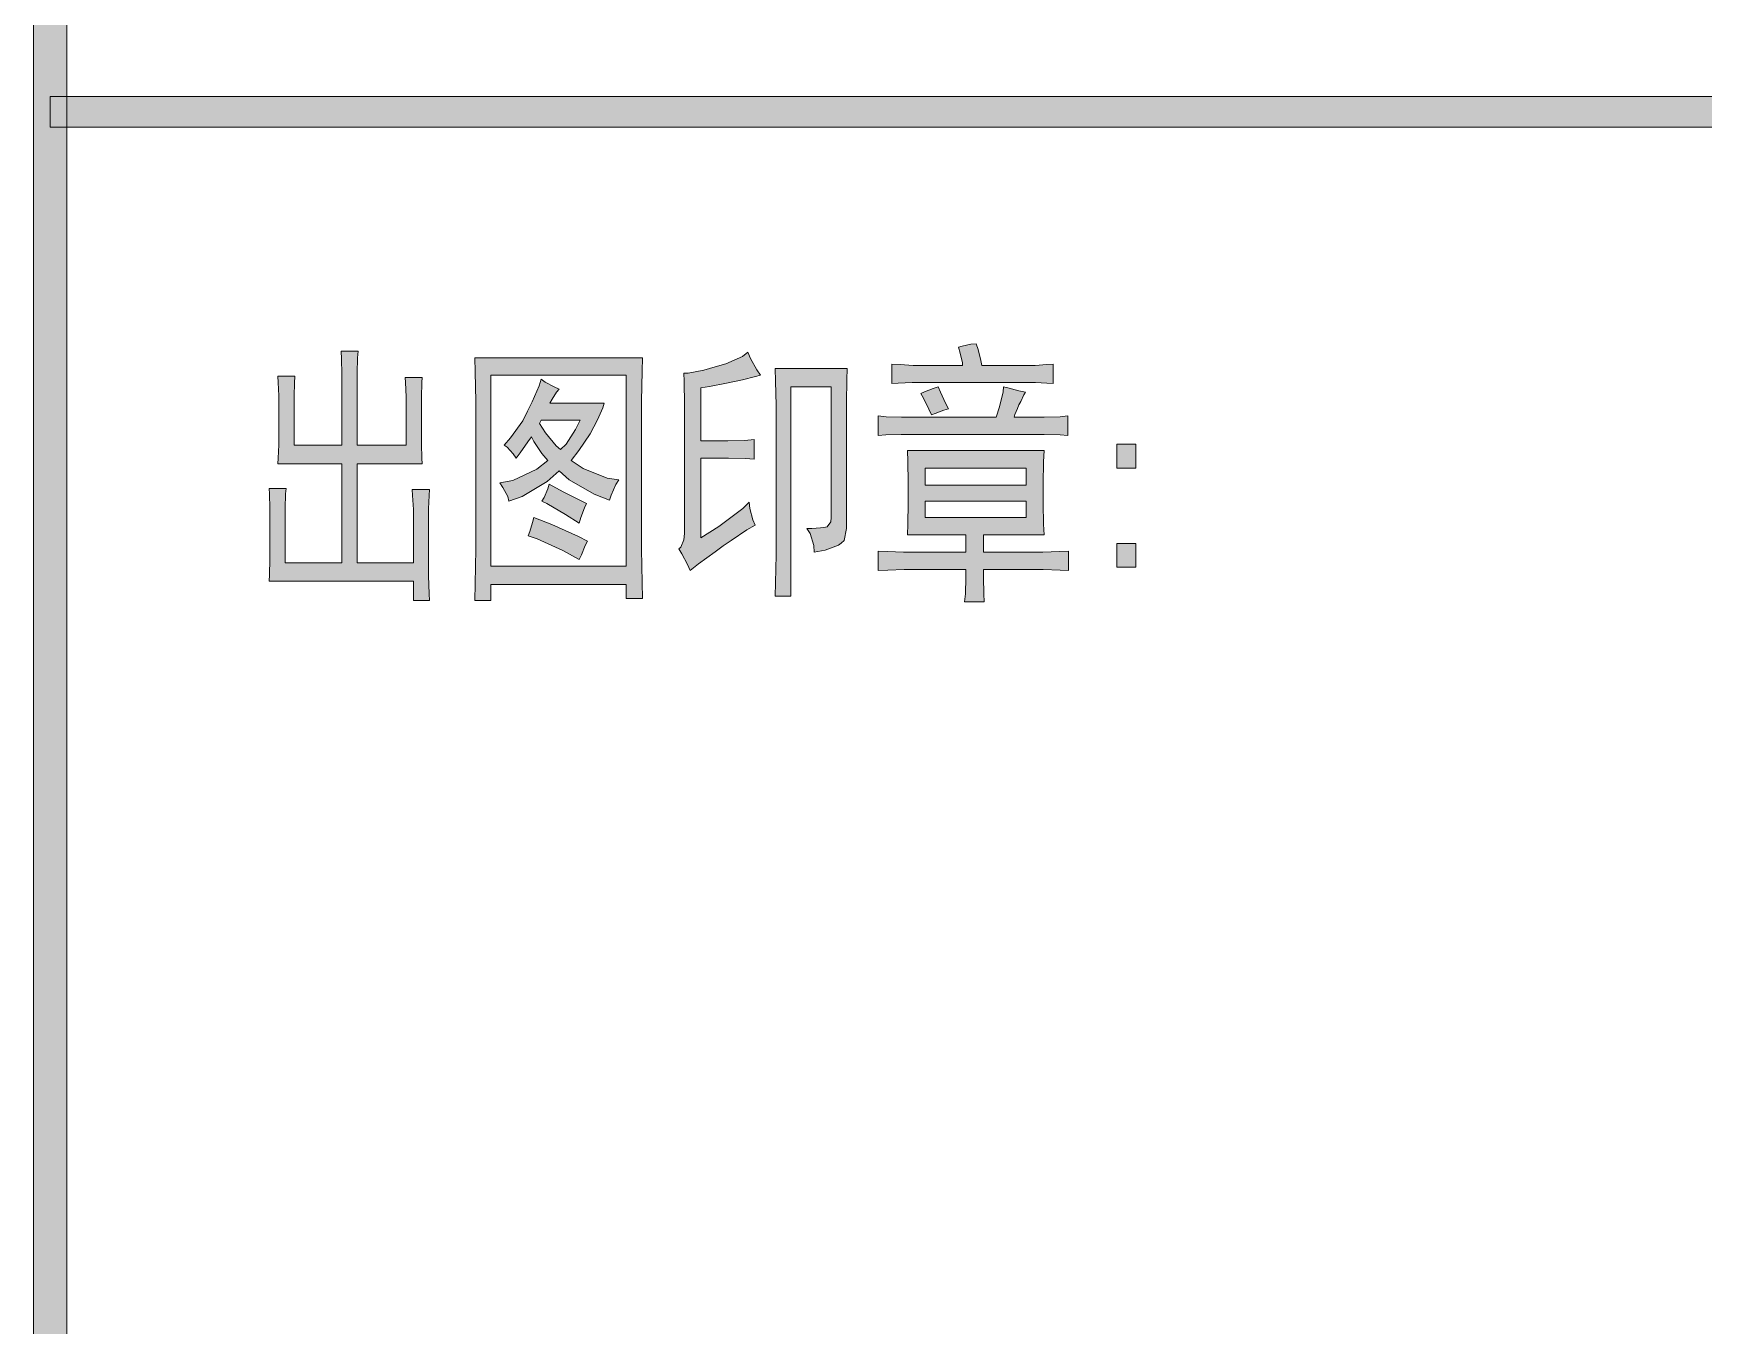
# Model space of a CAD drawing. Header units: millimetres. Extents: x 568 to 57335, y 85 to 28579.
# Drawn here: x 57244.83 to 57279.66, y 28298.02 to 28324.97 of the extents above; entities that cross this region are included whole.
import ezdxf

# ---------------------------------------------------------------- set-up
doc = ezdxf.new("R2010")
doc.units = ezdxf.units.MM

msp = doc.modelspace()

# ---------------------------------------------------------------- hatches: boundary and pattern name
h = msp.add_hatch(color=0)
h.dxf.hatch_style = 2
h.paths.add_polyline_path([(57245.524, 27702.999), (57244.825, 27702.999), (57244.825, 28563.812), (57245.524, 28563.812)])
h = msp.add_hatch(color=0)
h.dxf.hatch_style = 2
h.paths.add_polyline_path([(57245.175, 28323.017), (57245.175, 28323.655), (57320.223, 28323.655), (57320.223, 28323.017)])
h = msp.add_hatch(color=0)
h.dxf.hatch_style = 2
h.paths.add_polyline_path([(57264.488, 28318.496), (57264.526, 28318.375), (57264.586, 28318.147), (57264.602, 28318.048), (57265.597, 28318.048), (57265.718, 28318.048), (57265.961, 28318.063), (57266.091, 28318.071), (57266.091, 28317.668), (57265.961, 28317.676), (57265.726, 28317.691), (57265.62, 28317.691), (57263.302, 28317.691), (57263.15, 28317.691), (57262.862, 28317.676), (57262.725, 28317.668), (57262.725, 28318.071), (57262.9, 28318.063), (57263.173, 28318.048), (57263.287, 28318.048), (57264.199, 28318.048), (57264.199, 28318.101), (57264.153, 28318.299), (57264.115, 28318.428), (57264.191, 28318.451), (57264.374, 28318.489)])
h = msp.add_hatch(color=0)
h.dxf.hatch_style = 2
h.paths.add_polyline_path([(57250.28, 28317.82), (57250.273, 28317.676), (57250.265, 28317.41), (57250.265, 28317.281), (57250.265, 28316.384), (57251.26, 28316.384), (57251.26, 28317.714), (57251.26, 28317.866), (57251.253, 28318.185), (57251.245, 28318.344), (57251.595, 28318.344), (57251.587, 28318.207), (57251.579, 28317.888), (57251.579, 28317.714), (57251.579, 28316.384), (57252.597, 28316.384), (57252.597, 28317.212), (57252.597, 28317.394), (57252.582, 28317.691), (57252.575, 28317.797), (57252.932, 28317.797), (57252.924, 28317.691), (57252.917, 28317.387), (57252.917, 28317.189), (57252.917, 28316.582), (57252.917, 28316.407), (57252.924, 28316.111), (57252.932, 28315.997), (57251.579, 28315.997), (57251.579, 28313.93), (57252.749, 28313.93), (57252.749, 28314.872), (57252.749, 28315.039), (57252.734, 28315.336), (57252.727, 28315.457), (57253.084, 28315.457), (57253.076, 28315.336), (57253.068, 28315.054), (57253.068, 28314.895), (57253.068, 28313.884), (57253.068, 28313.657), (57253.076, 28313.284), (57253.084, 28313.14), (57252.749, 28313.14), (57252.749, 28313.543), (57249.741, 28313.543), (57249.748, 28313.679), (57249.756, 28314.006), (57249.756, 28314.196), (57249.756, 28314.872), (57249.756, 28315.062), (57249.748, 28315.366), (57249.741, 28315.48), (57250.098, 28315.48), (57250.083, 28315.366), (57250.075, 28315.062), (57250.075, 28314.872), (57250.075, 28313.93), (57251.26, 28313.93), (57251.26, 28315.997), (57249.923, 28315.997), (57249.931, 28316.111), (57249.946, 28316.392), (57249.946, 28316.559), (57249.946, 28317.258), (57249.946, 28317.41), (57249.931, 28317.691), (57249.923, 28317.82)])
h = msp.add_hatch(color=0)
h.paths.add_polyline_path([(57257.528, 28318.207), (57257.521, 28317.926), (57257.505, 28317.303), (57257.505, 28316.969), (57257.505, 28314.561), (57257.505, 28314.211), (57257.521, 28313.52), (57257.528, 28313.185), (57257.186, 28313.185), (57257.186, 28313.474), (57254.368, 28313.474), (57254.368, 28313.14), (57254.033, 28313.14), (57254.041, 28313.489), (57254.049, 28314.211), (57254.049, 28314.583), (57254.049, 28316.969), (57254.049, 28317.296), (57254.041, 28317.911), (57254.033, 28318.207)])
h.paths.add_polyline_path([(57257.186, 28313.862), (57257.186, 28317.843), (57254.368, 28317.843), (57254.368, 28313.862)])
h = msp.add_hatch(color=0)
h.dxf.hatch_style = 2
h.paths.add_polyline_path([(57259.876, 28314.713), (57259.701, 28314.614), (57259.374, 28314.393), (57259.207, 28314.28), (57259.04, 28314.158), (57258.698, 28313.907), (57258.523, 28313.77), (57258.463, 28313.892), (57258.349, 28314.12), (57258.288, 28314.219), (57258.326, 28314.257), (57258.387, 28314.409), (57258.402, 28314.538), (57258.402, 28316.901), (57258.402, 28317.227), (57258.394, 28317.721), (57258.387, 28317.888), (57258.478, 28317.888), (57258.805, 28317.949), (57259.04, 28318.017), (57259.268, 28318.078), (57259.61, 28318.23), (57259.724, 28318.321), (57259.777, 28318.192), (57259.914, 28317.957), (57259.99, 28317.843), (57259.883, 28317.812), (57259.61, 28317.744), (57259.443, 28317.714), (57259.276, 28317.676), (57258.926, 28317.607), (57258.744, 28317.577), (57258.744, 28316.475), (57259.146, 28316.475), (57259.306, 28316.475), (57259.663, 28316.483), (57259.853, 28316.498), (57259.853, 28316.088), (57259.678, 28316.103), (57259.321, 28316.111), (57259.146, 28316.111), (57258.744, 28316.111), (57258.744, 28314.447), (57259.116, 28314.69), (57259.618, 28315.062), (57259.754, 28315.191), (57259.769, 28315.062), (57259.83, 28314.827)])
h = msp.add_hatch(color=0)
h.dxf.hatch_style = 2
h.paths.add_polyline_path([(57261.798, 28317.979), (57261.79, 28317.744), (57261.783, 28317.273), (57261.783, 28317.037), (57261.783, 28314.849), (57261.783, 28314.644), (57261.73, 28314.393), (57261.669, 28314.34), (57261.616, 28314.295), (57261.335, 28314.196), (57261.107, 28314.15), (57261.099, 28314.287), (57261.023, 28314.538), (57260.955, 28314.644), (57261.061, 28314.644), (57261.243, 28314.659), (57261.312, 28314.667), (57261.38, 28314.682), (57261.456, 28314.781), (57261.464, 28314.872), (57261.464, 28317.6), (57260.62, 28317.6), (57260.62, 28313.231), (57260.294, 28313.231), (57260.301, 28313.512), (57260.317, 28314.097), (57260.317, 28314.401), (57260.317, 28316.969), (57260.317, 28317.212), (57260.301, 28317.721), (57260.294, 28317.979)])
h = msp.add_hatch(color=0)
h.paths.add_polyline_path([(57255.788, 28317.554), (57255.735, 28317.486), (57255.644, 28317.341), (57255.598, 28317.258), (57256.73, 28317.258), (57256.7, 28317.159), (57256.586, 28316.908), (57256.51, 28316.764), (57256.434, 28316.62), (57256.199, 28316.27), (57256.039, 28316.065), (57256.29, 28315.898), (57256.791, 28315.693), (57257.034, 28315.662), (57256.974, 28315.563), (57256.875, 28315.343), (57256.837, 28315.237), (57256.518, 28315.358), (57256.001, 28315.662), (57255.788, 28315.845), (57255.538, 28315.624), (57255.021, 28315.313), (57254.74, 28315.214), (57254.717, 28315.313), (57254.618, 28315.503), (57254.55, 28315.594), (57254.824, 28315.647), (57255.325, 28315.883), (57255.553, 28316.065), (57255.431, 28316.209), (57255.264, 28316.46), (57255.211, 28316.559), (57255.135, 28316.452), (57254.975, 28316.224), (57254.892, 28316.111), (57254.831, 28316.202), (57254.702, 28316.338), (57254.641, 28316.384), (57254.778, 28316.536), (57255.029, 28316.893), (57255.127, 28317.091), (57255.226, 28317.288), (57255.371, 28317.622), (57255.416, 28317.759), (57255.5, 28317.698), (57255.682, 28317.6)])
h.paths.add_polyline_path([(57255.378, 28316.832), (57255.507, 28316.642), (57255.728, 28316.369), (57255.819, 28316.293), (57255.933, 28316.407), (57256.13, 28316.711), (57256.229, 28316.901), (57255.416, 28316.901)])
h = msp.add_hatch(color=0)
h.dxf.hatch_style = 2
h.paths.add_polyline_path([(57265.734, 28316.969), (57265.901, 28316.969), (57266.235, 28316.977), (57266.395, 28316.992), (57266.395, 28316.582), (57266.235, 28316.597), (57265.901, 28316.604), (57265.734, 28316.604), (57263.082, 28316.604), (57262.922, 28316.604), (57262.603, 28316.597), (57262.444, 28316.582), (57262.444, 28316.992), (57262.611, 28316.977), (57262.93, 28316.969), (57263.082, 28316.969), (57264.905, 28316.969), (57264.974, 28317.182), (57265.05, 28317.493), (57265.057, 28317.6), (57265.149, 28317.577), (57265.376, 28317.516), (57265.513, 28317.486), (57265.483, 28317.432), (57265.414, 28317.296), (57265.376, 28317.227), (57265.346, 28317.151), (57265.293, 28317.022), (57265.278, 28316.969)])
h = msp.add_hatch(color=0)
h.dxf.hatch_style = 2
h.paths.add_polyline_path([(57263.333, 28317.463), (57263.409, 28317.493), (57263.591, 28317.562), (57263.69, 28317.6), (57263.743, 28317.486), (57263.849, 28317.258), (57263.91, 28317.144), (57263.811, 28317.113), (57263.629, 28317.045), (57263.553, 28317.015), (57263.5, 28317.136), (57263.386, 28317.364)])
h = msp.add_hatch(color=0)
h.dxf.hatch_style = 2
h.paths.add_polyline_path([(57267.815, 28315.905), (57267.42, 28315.905), (57267.42, 28316.407), (57267.815, 28316.407)])
h = msp.add_hatch(color=0)
h.paths.add_polyline_path([(57265.901, 28316.27), (57265.893, 28316.035), (57265.885, 28315.579), (57265.885, 28315.366), (57265.885, 28315.168), (57265.893, 28314.735), (57265.901, 28314.515), (57264.639, 28314.515), (57264.639, 28314.15), (57265.718, 28314.15), (57265.878, 28314.15), (57266.227, 28314.166), (57266.41, 28314.173), (57266.41, 28313.77), (57266.235, 28313.778), (57265.885, 28313.793), (57265.718, 28313.793), (57264.639, 28313.793), (57264.639, 28313.626), (57264.647, 28313.284), (57264.655, 28313.117), (57264.244, 28313.117), (57264.26, 28313.284), (57264.267, 28313.626), (57264.267, 28313.793), (57263.12, 28313.793), (57262.983, 28313.793), (57262.641, 28313.778), (57262.444, 28313.77), (57262.444, 28314.173), (57262.634, 28314.166), (57262.968, 28314.15), (57263.097, 28314.15), (57264.267, 28314.15), (57264.267, 28314.515), (57263.052, 28314.515), (57263.059, 28314.735), (57263.067, 28315.176), (57263.067, 28315.389), (57263.067, 28315.601), (57263.059, 28316.042), (57263.052, 28316.27)])
h.paths.add_polyline_path([(57265.528, 28315.548), (57265.528, 28315.905), (57263.424, 28315.905), (57263.424, 28315.548)])
h.paths.add_polyline_path([(57265.528, 28314.872), (57265.528, 28315.214), (57263.424, 28315.214), (57263.424, 28314.872)])
h = msp.add_hatch(color=0)
h.dxf.hatch_style = 2
h.paths.add_polyline_path([(57255.583, 28315.571), (57255.872, 28315.412), (57256.259, 28315.214), (57256.358, 28315.168), (57256.32, 28315.077), (57256.244, 28314.872), (57256.206, 28314.758), (57255.925, 28314.94), (57255.53, 28315.168), (57255.431, 28315.214), (57255.477, 28315.29), (57255.553, 28315.472)])
h = msp.add_hatch(color=0)
h.dxf.hatch_style = 2
h.paths.add_polyline_path([(57255.264, 28314.872), (57255.636, 28314.728), (57256.191, 28314.477), (57256.381, 28314.378), (57256.335, 28314.287), (57256.252, 28314.097), (57256.206, 28313.998), (57255.864, 28314.188), (57255.333, 28314.431), (57255.143, 28314.492), (57255.181, 28314.583), (57255.234, 28314.773)])
h = msp.add_hatch(color=0)
h.dxf.hatch_style = 2
h.paths.add_polyline_path([(57267.815, 28313.839), (57267.42, 28313.839), (57267.42, 28314.333), (57267.815, 28314.333)])

# ---------------------------------------------------------------- linework, layer by layer
at = {"color": 0, "lineweight": 0}
for points in [[(57245.524, 27702.999), (57244.825, 27702.999), (57244.825, 28563.812), (57245.524, 28563.812)], [(57245.175, 28323.017), (57245.175, 28323.655), (57320.223, 28323.655), (57320.223, 28323.017)], [(57264.488, 28318.496), (57264.526, 28318.375), (57264.586, 28318.147), (57264.602, 28318.048), (57265.597, 28318.048), (57265.718, 28318.048), (57265.961, 28318.063), (57266.091, 28318.071), (57266.091, 28317.668), (57265.961, 28317.676), (57265.726, 28317.691), (57265.62, 28317.691), (57263.302, 28317.691), (57263.15, 28317.691), (57262.862, 28317.676), (57262.725, 28317.668), (57262.725, 28318.071), (57262.9, 28318.063), (57263.173, 28318.048), (57263.287, 28318.048), (57264.199, 28318.048), (57264.199, 28318.101), (57264.153, 28318.299), (57264.115, 28318.428), (57264.191, 28318.451), (57264.374, 28318.489)], [(57250.28, 28317.82), (57250.273, 28317.676), (57250.265, 28317.41), (57250.265, 28317.281), (57250.265, 28316.384), (57251.26, 28316.384), (57251.26, 28317.714), (57251.26, 28317.866), (57251.253, 28318.185), (57251.245, 28318.344), (57251.595, 28318.344), (57251.587, 28318.207), (57251.579, 28317.888), (57251.579, 28317.714), (57251.579, 28316.384), (57252.597, 28316.384), (57252.597, 28317.212), (57252.597, 28317.394), (57252.582, 28317.691), (57252.575, 28317.797), (57252.932, 28317.797), (57252.924, 28317.691), (57252.917, 28317.387), (57252.917, 28317.189), (57252.917, 28316.582), (57252.917, 28316.407), (57252.924, 28316.111), (57252.932, 28315.997), (57251.579, 28315.997), (57251.579, 28313.93), (57252.749, 28313.93), (57252.749, 28314.872), (57252.749, 28315.039), (57252.734, 28315.336), (57252.727, 28315.457), (57253.084, 28315.457), (57253.076, 28315.336), (57253.068, 28315.054), (57253.068, 28314.895), (57253.068, 28313.884), (57253.068, 28313.657), (57253.076, 28313.284), (57253.084, 28313.14), (57252.749, 28313.14), (57252.749, 28313.543), (57249.741, 28313.543), (57249.748, 28313.679), (57249.756, 28314.006), (57249.756, 28314.196), (57249.756, 28314.872), (57249.756, 28315.062), (57249.748, 28315.366), (57249.741, 28315.48), (57250.098, 28315.48), (57250.083, 28315.366), (57250.075, 28315.062), (57250.075, 28314.872), (57250.075, 28313.93), (57251.26, 28313.93), (57251.26, 28315.997), (57249.923, 28315.997), (57249.931, 28316.111), (57249.946, 28316.392), (57249.946, 28316.559), (57249.946, 28317.258), (57249.946, 28317.41), (57249.931, 28317.691), (57249.923, 28317.82)], [(57257.528, 28318.207), (57257.521, 28317.926), (57257.505, 28317.303), (57257.505, 28316.969), (57257.505, 28314.561), (57257.505, 28314.211), (57257.521, 28313.52), (57257.528, 28313.185), (57257.186, 28313.185), (57257.186, 28313.474), (57254.368, 28313.474), (57254.368, 28313.14), (57254.033, 28313.14), (57254.041, 28313.489), (57254.049, 28314.211), (57254.049, 28314.583), (57254.049, 28316.969), (57254.049, 28317.296), (57254.041, 28317.911), (57254.033, 28318.207)], [(57259.876, 28314.713), (57259.701, 28314.614), (57259.374, 28314.393), (57259.207, 28314.28), (57259.04, 28314.158), (57258.698, 28313.907), (57258.523, 28313.77), (57258.463, 28313.892), (57258.349, 28314.12), (57258.288, 28314.219), (57258.326, 28314.257), (57258.387, 28314.409), (57258.402, 28314.538), (57258.402, 28316.901), (57258.402, 28317.227), (57258.394, 28317.721), (57258.387, 28317.888), (57258.478, 28317.888), (57258.805, 28317.949), (57259.04, 28318.017), (57259.268, 28318.078), (57259.61, 28318.23), (57259.724, 28318.321), (57259.777, 28318.192), (57259.914, 28317.957), (57259.99, 28317.843), (57259.883, 28317.812), (57259.61, 28317.744), (57259.443, 28317.714), (57259.276, 28317.676), (57258.926, 28317.607), (57258.744, 28317.577), (57258.744, 28316.475), (57259.146, 28316.475), (57259.306, 28316.475), (57259.663, 28316.483), (57259.853, 28316.498), (57259.853, 28316.088), (57259.678, 28316.103), (57259.321, 28316.111), (57259.146, 28316.111), (57258.744, 28316.111), (57258.744, 28314.447), (57259.116, 28314.69), (57259.618, 28315.062), (57259.754, 28315.191), (57259.769, 28315.062), (57259.83, 28314.827)], [(57257.186, 28313.862), (57257.186, 28317.843), (57254.368, 28317.843), (57254.368, 28313.862)], [(57261.798, 28317.979), (57261.79, 28317.744), (57261.783, 28317.273), (57261.783, 28317.037), (57261.783, 28314.849), (57261.783, 28314.644), (57261.73, 28314.393), (57261.669, 28314.34), (57261.616, 28314.295), (57261.335, 28314.196), (57261.107, 28314.15), (57261.099, 28314.287), (57261.023, 28314.538), (57260.955, 28314.644), (57261.061, 28314.644), (57261.243, 28314.659), (57261.312, 28314.667), (57261.38, 28314.682), (57261.456, 28314.781), (57261.464, 28314.872), (57261.464, 28317.6), (57260.62, 28317.6), (57260.62, 28313.231), (57260.294, 28313.231), (57260.301, 28313.512), (57260.317, 28314.097), (57260.317, 28314.401), (57260.317, 28316.969), (57260.317, 28317.212), (57260.301, 28317.721), (57260.294, 28317.979)], [(57255.788, 28317.554), (57255.735, 28317.486), (57255.644, 28317.341), (57255.598, 28317.258), (57256.73, 28317.258), (57256.7, 28317.159), (57256.586, 28316.908), (57256.51, 28316.764), (57256.434, 28316.62), (57256.199, 28316.27), (57256.039, 28316.065), (57256.29, 28315.898), (57256.791, 28315.693), (57257.034, 28315.662), (57256.974, 28315.563), (57256.875, 28315.343), (57256.837, 28315.237), (57256.518, 28315.358), (57256.001, 28315.662), (57255.788, 28315.845), (57255.538, 28315.624), (57255.021, 28315.313), (57254.74, 28315.214), (57254.717, 28315.313), (57254.618, 28315.503), (57254.55, 28315.594), (57254.824, 28315.647), (57255.325, 28315.883), (57255.553, 28316.065), (57255.431, 28316.209), (57255.264, 28316.46), (57255.211, 28316.559), (57255.135, 28316.452), (57254.975, 28316.224), (57254.892, 28316.111), (57254.831, 28316.202), (57254.702, 28316.338), (57254.641, 28316.384), (57254.778, 28316.536), (57255.029, 28316.893), (57255.127, 28317.091), (57255.226, 28317.288), (57255.371, 28317.622), (57255.416, 28317.759), (57255.5, 28317.698), (57255.682, 28317.6)], [(57265.734, 28316.969), (57265.901, 28316.969), (57266.235, 28316.977), (57266.395, 28316.992), (57266.395, 28316.582), (57266.235, 28316.597), (57265.901, 28316.604), (57265.734, 28316.604), (57263.082, 28316.604), (57262.922, 28316.604), (57262.603, 28316.597), (57262.444, 28316.582), (57262.444, 28316.992), (57262.611, 28316.977), (57262.93, 28316.969), (57263.082, 28316.969), (57264.905, 28316.969), (57264.974, 28317.182), (57265.05, 28317.493), (57265.057, 28317.6), (57265.149, 28317.577), (57265.376, 28317.516), (57265.513, 28317.486), (57265.483, 28317.432), (57265.414, 28317.296), (57265.376, 28317.227), (57265.346, 28317.151), (57265.293, 28317.022), (57265.278, 28316.969)], [(57263.333, 28317.463), (57263.409, 28317.493), (57263.591, 28317.562), (57263.69, 28317.6), (57263.743, 28317.486), (57263.849, 28317.258), (57263.91, 28317.144), (57263.811, 28317.113), (57263.629, 28317.045), (57263.553, 28317.015), (57263.5, 28317.136), (57263.386, 28317.364)], [(57255.378, 28316.832), (57255.507, 28316.642), (57255.728, 28316.369), (57255.819, 28316.293), (57255.933, 28316.407), (57256.13, 28316.711), (57256.229, 28316.901), (57255.416, 28316.901)], [(57267.815, 28315.905), (57267.42, 28315.905), (57267.42, 28316.407), (57267.815, 28316.407)], [(57265.901, 28316.27), (57265.893, 28316.035), (57265.885, 28315.579), (57265.885, 28315.366), (57265.885, 28315.168), (57265.893, 28314.735), (57265.901, 28314.515), (57264.639, 28314.515), (57264.639, 28314.15), (57265.718, 28314.15), (57265.878, 28314.15), (57266.227, 28314.166), (57266.41, 28314.173), (57266.41, 28313.77), (57266.235, 28313.778), (57265.885, 28313.793), (57265.718, 28313.793), (57264.639, 28313.793), (57264.639, 28313.626), (57264.647, 28313.284), (57264.655, 28313.117), (57264.244, 28313.117), (57264.26, 28313.284), (57264.267, 28313.626), (57264.267, 28313.793), (57263.12, 28313.793), (57262.983, 28313.793), (57262.641, 28313.778), (57262.444, 28313.77), (57262.444, 28314.173), (57262.634, 28314.166), (57262.968, 28314.15), (57263.097, 28314.15), (57264.267, 28314.15), (57264.267, 28314.515), (57263.052, 28314.515), (57263.059, 28314.735), (57263.067, 28315.176), (57263.067, 28315.389), (57263.067, 28315.601), (57263.059, 28316.042), (57263.052, 28316.27)], [(57265.528, 28315.548), (57265.528, 28315.905), (57263.424, 28315.905), (57263.424, 28315.548)], [(57255.583, 28315.571), (57255.872, 28315.412), (57256.259, 28315.214), (57256.358, 28315.168), (57256.32, 28315.077), (57256.244, 28314.872), (57256.206, 28314.758), (57255.925, 28314.94), (57255.53, 28315.168), (57255.431, 28315.214), (57255.477, 28315.29), (57255.553, 28315.472)], [(57265.528, 28314.872), (57265.528, 28315.214), (57263.424, 28315.214), (57263.424, 28314.872)], [(57255.264, 28314.872), (57255.636, 28314.728), (57256.191, 28314.477), (57256.381, 28314.378), (57256.335, 28314.287), (57256.252, 28314.097), (57256.206, 28313.998), (57255.864, 28314.188), (57255.333, 28314.431), (57255.143, 28314.492), (57255.181, 28314.583), (57255.234, 28314.773)], [(57267.815, 28313.839), (57267.42, 28313.839), (57267.42, 28314.333), (57267.815, 28314.333)]]:
    msp.add_lwpolyline(points, close=True, dxfattribs=at)

doc.saveas('drawing.dxf')
